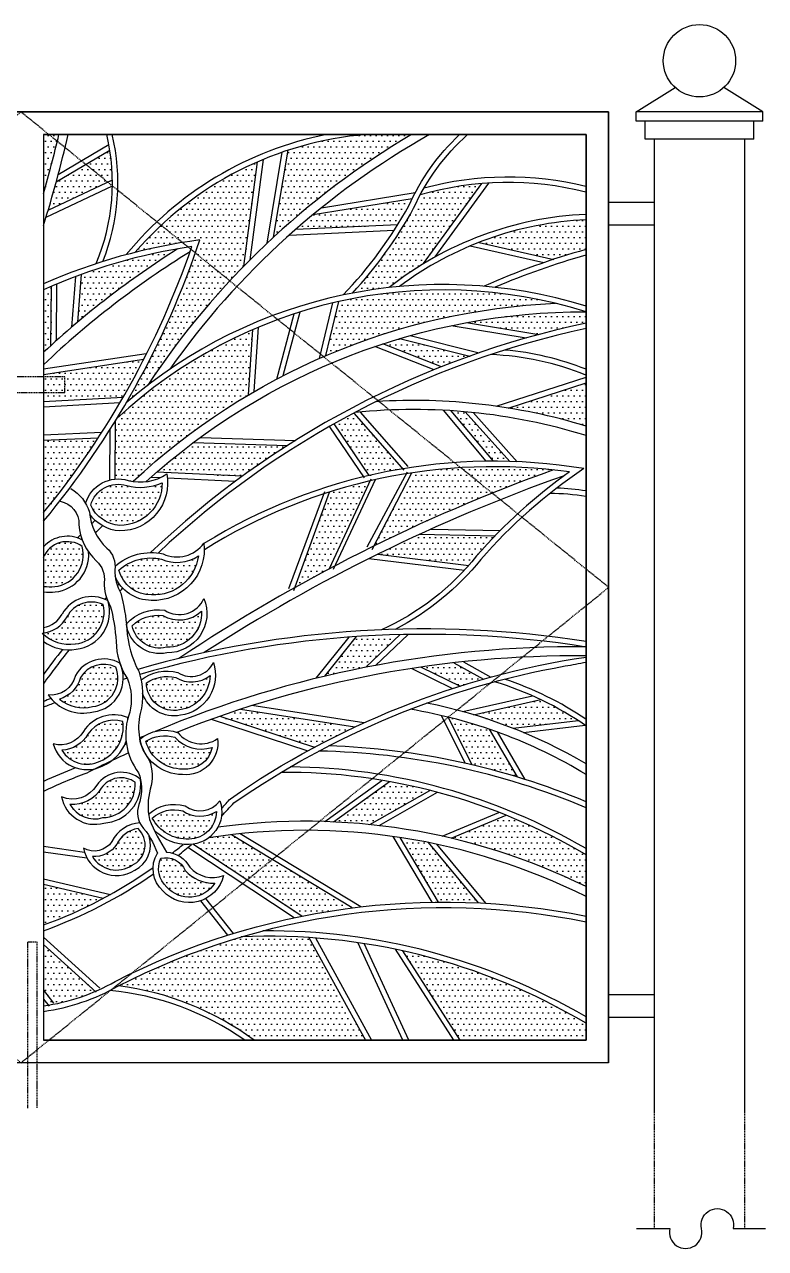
# Model space of a CAD drawing. Extents: x -51224 to -13975, y -20628 to 9094.
# Drawn here: x -43263 to -42444, y -17197 to -15845 of the extents above; entities that cross this region are included whole.
import ezdxf

# ---------------------------------------------------------------- set-up
doc = ezdxf.new("R2010")
doc.units = 0
doc.header["$LTSCALE"] = 5
doc.header["$MEASUREMENT"] = 0
doc.linetypes.add('HIDDEN', pattern=[0.375, 0.25, -0.125])
doc.layers.get('0').update_dxf_attribs({"linetype": 'CONTINUOUS'})
for name, color, linetype in [('0-MISC', 2, 'CONTINUOUS'), ('0-T_BLOCK', 7, 'CONTINUOUS'), ('5', 5, 'CONTINUOUS'), ('GRILLES', 1, 'CONTINUOUS')]:
    doc.layers.add(name, color=color, linetype=linetype)
pattern_1 = [(0, (-27508.493, -23273.97), (3.125, 6.25), [0, -6.25])]

msp = doc.modelspace()

# ---------------------------------------------------------------- hatches: boundary and pattern name
at = {"layer": 'GRILLES'}
h = msp.add_hatch(dxfattribs=at)
h.set_pattern_fill('DOTS', color=2, scale=100, style=0)
h.set_pattern_definition(pattern_1)
h.paths.add_polyline_path([(-43227.6, -16019, -0.005851), (-43236.5, -16050.2), (-43170.9, -16019.2), (-43195, -15999.7)])
h.paths.add_polyline_path([(-43170.9, -16019.2), (-43165.6, -16016.7, 0.035842), (-43168.5, -15984), (-43195, -15999.7)])
h.paths.add_polyline_path([(-43241.7, -16032.2, 0.01089), (-43226.5, -15974.2), (-43235.7, -15966.7), (-43241.7, -15966.7)])
h.paths.add_polyline_path([(-43226.5, -15974.2, 0.0014), (-43224.7, -15966.7), (-43235.7, -15966.7)])
h = msp.add_hatch(dxfattribs=at)
h.set_pattern_fill('DOTS', color=2, scale=100, style=0)
h.set_pattern_definition(pattern_1)
h.paths.add_polyline_path([(-42835.1, -15966.7), (-42884.9, -15966.7, 0.058953), (-42971.4, -15984), (-42987.4, -16079.8, -0.053371)])
h = msp.add_hatch(dxfattribs=at)
h.set_pattern_fill('DOTS', color=2, scale=100, style=0)
h.set_pattern_definition(pattern_1)
h.paths.add_polyline_path([(-43005.1, -15996.8, 0.085613), (-43111.8, -16066.9), (-43088.3, -16085.9, -0.007701), (-43068.9, -16083, -0.003971), (-43073.9, -16097.5), (-43035.9, -16128.3, -0.006314), (-43020.4, -16112)])
h.paths.add_polyline_path([(-43088.3, -16085.9), (-43111.8, -16066.9, 0.027424), (-43140.2, -16096.7, -0.02085)])
h.paths.add_polyline_path([(-43035.9, -16128.3), (-43073.9, -16097.5, -0.047244), (-43150.3, -16262.9, -0.014476), (-43126.4, -16243.3, -0.041138)])
h = msp.add_hatch(dxfattribs=at)
h.set_pattern_fill('DOTS', color=2, scale=100, style=0)
h.set_pattern_definition(pattern_1)
h.paths.add_polyline_path([(-42900.4, -16141.8, -0.019237), (-42859.7, -16135.6, -0.030563), (-42821.6, -16109.2), (-42757.4, -16020.8, 0.049039), (-42825.4, -16033.2, 0.017231), (-42832.7, -16048.1, -0.060734)])
h.paths.add_polyline_path([(-42760.2, -16085.7), (-42677.8, -16104.5, -0.011966), (-42642.1, -16093.7), (-42642.1, -16060.8, 0.081292)])
h = msp.add_hatch(dxfattribs=at)
h.set_pattern_fill('DOTS', color=2, scale=100, style=0)
h.set_pattern_definition(pattern_1)
h.paths.add_polyline_path([(-42943.8, -16055, 0.007107), (-42962.8, -16071.3), (-42850.1, -16066, 0.012671), (-42838, -16045.4, -0.008959), (-42834.3, -16037.4)])
h = msp.add_hatch(dxfattribs=at)
h.set_pattern_fill('DOTS', color=2, scale=100, style=0)
h.set_pattern_definition(pattern_1)
h.paths.add_polyline_path([(-43093.5, -16092.9, 0.043778), (-43199.9, -16121.2), (-43204, -16173.7, -0.034008)])
h.paths.add_polyline_path([(-43233, -16134.3, 0.003737), (-43241.7, -16138), (-43241.7, -16207.1, -0.002755), (-43233.5, -16199.6)])
h = msp.add_hatch(dxfattribs=at)
h.set_pattern_fill('DOTS', color=2, scale=100, style=0)
h.set_pattern_definition(pattern_1)
h.paths.add_polyline_path([(-42915.2, -16151), (-42929.8, -16210.8, -0.089837), (-42676, -16153, 0.114538)])
h = msp.add_hatch(dxfattribs=at)
h.set_pattern_fill('DOTS', color=2, scale=100, style=0)
h.set_pattern_definition(pattern_1)
h.paths.add_polyline_path([(-43022.1, -16344, -0.014987), (-42972.5, -16310.2), (-43076.1, -16306.8, 0.018064), (-43116.6, -16339.6)])
h.paths.add_polyline_path([(-42848.1, -16192, 0.006749), (-42866.7, -16197.8), (-42801.7, -16223, -0.008336), (-42770.5, -16211.3)])
h.paths.add_polyline_path([(-42642.1, -16174.9), (-42642.1, -16162.4, 0.000168), (-42642.4, -16162.3, 0.046108), (-42774.4, -16174.3), (-42694.4, -16187.5, -0.013419)])
h = msp.add_hatch(dxfattribs=at)
h.set_pattern_fill('DOTS', color=2, scale=100, style=0)
h.set_pattern_definition(pattern_1)
h.paths.add_polyline_path([(-43160.7, -16280.3, -0.000709), (-43162.1, -16282.6), (-43162.6, -16347, -0.096898), (-43148.1, -16348.5, 0.027107), (-43142.6, -16349.6, -0.054728), (-43015.1, -16254), (-43010.3, -16181.8, 0.085601)])
h = msp.add_hatch(dxfattribs=at)
h.set_pattern_fill('DOTS', color=2, scale=100, style=0)
h.set_pattern_definition(pattern_1)
h.paths.add_polyline_path([(-43153.6, -16256.6, 0.0124), (-43130.8, -16214.8), (-43241.7, -16231.6), (-43241.7, -16261.5)])
h = msp.add_hatch(dxfattribs=at)
h.set_pattern_fill('DOTS', color=2, scale=100, style=0)
h.set_pattern_definition(pattern_1)
h.paths.add_polyline_path([(-42775.8, -16272.8, 0.006192), (-42791.7, -16271.6), (-42744.9, -16327.4, -0.007563), (-42726.5, -16327.6)])
h.paths.add_polyline_path([(-42642.1, -16241), (-42728.1, -16268.7, -0.033925), (-42642.1, -16288.6)])
h = msp.add_hatch(dxfattribs=at)
h.set_pattern_fill('DOTS', color=2, scale=100, style=0)
h.set_pattern_definition(pattern_1)
h.paths.add_polyline_path([(-42898.6, -16274.2, 0.006312), (-42920.7, -16286.2), (-42882.2, -16343.2, -0.015699), (-42844.7, -16335.7)])
h = msp.add_hatch(dxfattribs=at)
h.set_pattern_fill('DOTS', color=2, scale=100, style=0)
h.set_pattern_definition(pattern_1)
h.paths.add_polyline_path([(-43241.7, -16384.2, 0.026658), (-43181.3, -16301.6), (-43241.7, -16304.3)])
h = msp.add_hatch(dxfattribs=at)
h.set_pattern_fill('DOTS', color=2, scale=100, style=0)
h.set_pattern_definition(pattern_1)
h.paths.add_polyline_path([(-42963.9, -16466.8, -0.005751), (-42925.5, -16446), (-42880.7, -16349, 0.019348), (-42925.8, -16361.4)])
h.paths.add_polyline_path([(-42745.8, -16362.7), (-42780.8, -16334.5, 0.022382), (-42834.5, -16340.2), (-42876.7, -16421.1, -0.0189)])
h.paths.add_polyline_path([(-42780.8, -16334.5), (-42745.8, -16362.7, -0.009565), (-42678, -16337, 0.042649)])
h = msp.add_hatch(dxfattribs=at)
h.set_pattern_fill('DOTS', scale=100, style=0)
h.set_pattern_definition(pattern_1)
h.paths.add_polyline_path([(-43105.9, -16532.9, 0.442508), (-43067.2, -16493, -0.33145), (-43109.9, -16497.8, 0.226597), (-43143.8, -16509, 0.426582)])
h.paths.add_polyline_path([(-43122.5, -16475.1, 0.38732), (-43070.5, -16431.9, -0.256991), (-43111.5, -16435.5, 0.238603), (-43158.5, -16447.6, 0.343085)])
h.paths.add_polyline_path([(-43110.7, -16351.1, -0.175458), (-43149.8, -16354.2, 0.418152), (-43189.6, -16375.8, 0.279623), (-43157.4, -16398.3, 0.417538)])
h = msp.add_hatch(dxfattribs=at)
h.set_pattern_fill('DOTS', color=2, scale=100, style=0)
h.set_pattern_definition(pattern_1)
h.paths.add_polyline_path([(-42771.7, -16442.4, 0.01182), (-42763, -16432, -0.01295), (-42742.6, -16409.9), (-42826.1, -16408.1, 0.006775), (-42872.2, -16430)])
h = msp.add_hatch(dxfattribs=at)
h.set_pattern_fill('DOTS', scale=100, style=0)
h.set_pattern_definition(pattern_1)
h.paths.add_polyline_path([(-43162, -16554.8, 0.39265), (-43200.9, -16566.3, -0.260347), (-43224.2, -16590.2, 0.23301), (-43187.6, -16598.4, 0.495449)])
h.paths.add_polyline_path([(-43175.9, -16485.5, 0.391824), (-43215.9, -16499.1, -0.230934), (-43241.7, -16517.2), (-43241.7, -16518.8, 0.229251), (-43206.6, -16529.1, 0.456924)])
h.paths.add_polyline_path([(-43199.1, -16421.6, 0.472771), (-43241.7, -16433.1), (-43241.7, -16465.6, 0.059623), (-43229.4, -16465.8, 0.461066)])
h = msp.add_hatch(dxfattribs=at)
h.set_pattern_fill('DOTS', color=2, scale=100, style=0)
h.set_pattern_definition(pattern_1)
h.paths.add_polyline_path([(-42930.9, -16564.8, -0.009611), (-42885.6, -16555), (-42847.6, -16518.9, 0.010563), (-42895.9, -16521.1)])
h.paths.add_polyline_path([(-43024.2, -16601.4, 0.00505), (-43047, -16609.1), (-42942.4, -16643.3, -0.013363), (-42897.7, -16621)])
h.paths.add_polyline_path([(-42788.1, -16550, 0.007606), (-42824.2, -16554.7), (-42781.4, -16575.8, -0.007251), (-42755.4, -16568.1)])
h = msp.add_hatch(dxfattribs=at)
h.set_pattern_fill('DOTS', scale=100, style=0)
h.set_pattern_definition(pattern_1)
h.paths.add_polyline_path([(-43178, -16688.5, -0.283595), (-43212.5, -16706.4, 0.353449), (-43176.1, -16721, 0.418172), (-43140.3, -16682, 0.420371)])
h.paths.add_polyline_path([(-43096.6, -16632.3, 0.228285), (-43128.7, -16636.7, 0.339354), (-43087.8, -16667.4, 0.393018), (-43055.5, -16643.4, -0.301065)])
h.paths.add_polyline_path([(-43221.6, -16646.5, 0.39085), (-43179.2, -16658.5, 0.3487), (-43154.1, -16614.8, 0.326721), (-43192.6, -16628.9, -0.251251)])
h.paths.add_polyline_path([(-43091.3, -16602, 0.373248), (-43057.7, -16563.9, -0.320781), (-43095.6, -16566.2, 0.200376), (-43128.1, -16572, 0.475515)])
h = msp.add_hatch(dxfattribs=at)
h.set_pattern_fill('DOTS', color=2, scale=100, style=0)
h.set_pattern_definition(pattern_1)
h.paths.add_polyline_path([(-42794.4, -16610), (-42794.4, -16610.1), (-42768.2, -16662.7, -0.016097), (-42718.2, -16676.1), (-42749.2, -16623.3, 0.021407)])
h.paths.add_polyline_path([(-42766.4, -16607.3, -0.020634), (-42722.7, -16622.3), (-42650.8, -16613.8, 0.032958), (-42692.2, -16590.7)])
h = msp.add_hatch(dxfattribs=at)
h.set_pattern_fill('DOTS', color=2, scale=100, style=0)
h.set_pattern_definition(pattern_1)
h.paths.add_polyline_path([(-42988.9, -16767.2), (-43016.9, -16789.9), (-42956.4, -16829.9, -0.017705), (-42900.7, -16820.7)])
h.paths.add_polyline_path([(-43034.1, -16739.8, 0.009155), (-43059.2, -16743.3, -0.132907), (-43076.8, -16750.3), (-43016.9, -16789.9), (-42988.9, -16767.2)])
h.paths.add_polyline_path([(-42814.7, -16690.9, 0.017594), (-42859.5, -16681.2), (-42921.2, -16725.7, -0.014357), (-42880.9, -16728.7)])
h.paths.add_polyline_path([(-42816.6, -16748.4, 0.011355), (-42847.7, -16743), (-42805.2, -16814.2, -0.01372), (-42761.5, -16815.1)])
h.paths.add_polyline_path([(-42730.4, -16718.4), (-42791.2, -16743.7, -0.056427), (-42642.1, -16797.1), (-42642.1, -16762.2, 0.03796)])
h = msp.add_hatch(dxfattribs=at)
h.set_pattern_fill('DOTS', scale=100, style=0)
h.set_pattern_definition(pattern_1)
h.paths.add_polyline_path([(-43112.1, -16765.7, 0.332111), (-43105.3, -16797.8, 0.501929), (-43052.5, -16793.2, -0.234383), (-43085.1, -16779.2, 0.34689)])
h.paths.add_polyline_path([(-43143.9, -16773.6, 0.53355), (-43137.3, -16733, 0.246148), (-43160.9, -16750.3, -0.274357), (-43187.8, -16763.9, 0.426612)])
h.paths.add_polyline_path([(-43080.9, -16744.6, 0.413856), (-43050.7, -16714.2, -0.30026), (-43087.9, -16713.5, 0.251352), (-43121.5, -16721.5, 0.293768)])
h = msp.add_hatch(dxfattribs=at)
h.set_pattern_fill('DOTS', color=2, scale=100, style=0)
h.set_pattern_definition(pattern_1)
h.paths.add_polyline_path([(-43175.7, -16810), (-43241.7, -16794.5), (-43241.7, -16839.5, 0.035044)])
h.paths.add_polyline_path([(-43241.7, -16861.2), (-43241.7, -16921.3), (-43236.6, -16928.1, 0.061365), (-43184.4, -16912.8)])
h = msp.add_hatch(dxfattribs=at)
h.set_pattern_fill('DOTS', color=2, scale=100, style=0)
h.set_pattern_definition(pattern_1)
h.paths.add_polyline_path([(-43009, -16966.7), (-42886, -16966.7), (-42948.4, -16853.4, 0.027241), (-43023.2, -16852.6, 0.046261), (-43158.8, -16906.8, -0.127841)])
h.paths.add_polyline_path([(-42844.5, -16868.1), (-42781.1, -16966.7), (-42642.1, -16966.7), (-42642.1, -16948, 0.07966)])

# ---------------------------------------------------------------- linework, layer by layer
at = {"color": 3}
for p, q in [((-42617.1, -15941.7, 0), (-43916.3, -15941.7, 0)), ((-42617.1, -16991.7, 0), (-42617.1, -15941.7, 0)), ((-43241.7, -15966.7, 0), (-42642.1, -15966.7, 0)), ((-42566.6, -16041.7, 0), (-42616.6, -16041.7, 0)), ((-42566.6, -16066.7, 0), (-42616.6, -16066.7, 0)), ((-42642.1, -16966.7, 0), (-43241.7, -16966.7, 0)), ((-42617.1, -16991.7, 0), (-43916.3, -16991.7, 0))]:
    msp.add_line(p, q, dxfattribs=at)
for p, q in [((-42586.6, -15951.7, 0), (-42586.6, -15941.7, 0)), ((-42446.6, -15941.7, 0), (-42586.6, -15941.7, 0)), ((-42446.6, -15951.7, 0), (-42446.6, -15941.7, 0)), ((-42446.6, -15951.7, 0), (-42586.6, -15951.7, 0)), ((-42576.6, -15971.7, 0), (-42576.6, -15951.7, 0)), ((-42456.6, -15971.7, 0), (-42456.6, -15951.7, 0)), ((-42456.6, -15971.7, 0), (-42576.6, -15971.7, 0)), ((-42566.6, -17041.7, 0), (-42566.6, -15971.7, 0)), ((-42466.6, -17041.7, 0), (-42466.6, -15971.7, 0))]:
    msp.add_line(p, q)
at = {"color": 3, "elevation": 0}
for points in [[(-43916.3, -15941.7), (-42617.1, -15941.7), (-42617.1, -16991.7), (-43916.3, -16991.7)], [(-42642.1, -15966.7), (-43241.7, -15966.7), (-43241.7, -16966.7), (-42642.1, -16966.7)]]:
    msp.add_lwpolyline(points, close=True, dxfattribs=at)
for points in [[(-43241.7, -15966.7), (-42642.1, -15966.7), (-42642.1, -16966.7), (-43241.7, -16966.7)], [(-43241.7, -15966.7), (-42642.1, -15966.7)], [(-42642.1, -16966.7), (-43241.7, -16966.7)]]:
    msp.add_lwpolyline(points, dxfattribs=at)
msp.add_circle((-42516.7, -15885.1, 0), 40)
at = {"layer": '0-MISC', "color": 8, "elevation": 0}
msp.add_lwpolyline([(-42586.3, -17174.8), (-42549.6, -17174.8, 1.253566), (-42514.5, -17174.8, -1.253566), (-42479.4, -17174.8), (-42443.7, -17174.8)], format="xyb", dxfattribs=at)
at = {"layer": '0-T_BLOCK'}
for p, q in [((-42586.8, -15941.7, 0), (-42543.4, -15914.8, 0)), ((-42446.6, -15941.7, 0), (-42489.9, -15914.8, 0))]:
    msp.add_line(p, q, dxfattribs=at)
at = {"layer": '5', "color": 3}
for p, q in [((-42566.1, -16916.8, 0), (-42616.1, -16916.8, 0)), ((-42566.1, -16941.8, 0), (-42616.1, -16941.8, 0))]:
    msp.add_line(p, q, dxfattribs=at)
at = {"layer": 'GRILLES'}
for p, q in [((-43227.6, -16019, 0), (-43168.5, -15984, 0)), ((-43225.4, -16010.7, 0), (-43169.6, -15977.7, 0)), ((-42994.6, -16086.6, 0), (-42977.9, -15986.2, 0)), ((-42987.4, -16079.8, 0), (-42971.4, -15984, 0)), ((-43020.4, -16112, 0), (-43005.1, -15996.8, 0)), ((-43013.4, -16104.9, 0), (-42998.7, -15994.1, 0)), ((-43236.5, -16050.2, 0), (-43165.6, -16016.7, 0)), ((-43238.9, -16057.9, 0), (-43165.6, -16023.4, 0)), ((-42934.5, -16047.5, 0), (-42830.9, -16030.8, 0)), ((-42821.6, -16109.2, 0), (-42757.4, -16020.8, 0)), ((-42808.8, -16101.8, 0), (-42749.6, -16020.3, 0)), ((-42943.8, -16055, 0), (-42834.3, -16037.4, 0)), ((-42962.8, -16071.3, 0), (-42850.1, -16066, 0)), ((-42970, -16077.6, 0), (-42854, -16072.2, 0)), ((-42770, -16089.7, 0), (-42688.8, -16108.1, 0)), ((-42760.2, -16085.7, 0), (-42677.8, -16104.5, 0)), ((-43210.4, -16179.2, 0), (-43206.1, -16123.5, 0)), ((-43204, -16173.7, 0), (-43199.9, -16121.2, 0)), ((-43233.5, -16199.6, 0), (-43233, -16134.3, 0)), ((-43227.5, -16194.1, 0), (-43227, -16131.7, 0)), ((-42936.7, -16213.8, 0), (-42921.8, -16152.5, 0)), ((-42929.8, -16210.8, 0), (-42915.2, -16151, 0)), ((-42983.9, -16236.6, 0), (-42964.8, -16164.6, 0)), ((-42976.7, -16232.8, 0), (-42958, -16162.4, 0)), ((-43008.9, -16250.3, 0), (-43004.1, -16179.2, 0)), ((-42791.3, -16177.6, 0), (-42708.1, -16191.3, 0)), ((-42774.4, -16174.3, 0), (-42694.4, -16187.5, 0)), ((-43015.1, -16254, 0), (-43010.3, -16181.8, 0)), ((-42848.1, -16192, 0), (-42770.5, -16211.3, 0)), ((-42836.6, -16188.7, 0), (-42760.1, -16207.6, 0)), ((-42809.9, -16226.3, 0), (-42875.6, -16200.8, 0)), ((-42801.7, -16223, 0), (-42866.7, -16197.8, 0)), ((-43241.7, -16225.5, 0), (-43128.2, -16208.3, 0)), ((-43241.7, -16231.6, 0), (-43130.8, -16214.8, 0)), ((-42741.5, -16266.7, 0), (-42642.1, -16234.7, 0)), ((-42728.1, -16268.7, 0), (-42642.1, -16241, 0)), ((-43241.7, -16261.5, 0), (-43153.6, -16256.6, 0)), ((-43241.7, -16267.5, 0), (-43157, -16262.5, 0)), ((-42898.6, -16274.2, 0), (-42843.5, -16337.1, 0)), ((-42891.6, -16273.1, 0), (-42839, -16333.2, 0)), ((-42799.9, -16271.1, 0), (-42752.7, -16327.4, 0)), ((-42791.7, -16271.6, 0), (-42744.9, -16327.4, 0)), ((-42726.5, -16327.6, 0), (-42775.8, -16272.8, 0)), ((-42718.2, -16327.9, 0), (-42767, -16273.6, 0)), ((-43162.6, -16347.4, 0), (-43162.1, -16282.6, 0)), ((-42920.8, -16286, 0), (-42882.2, -16343.2, 0)), ((-43241.7, -16298.3, 0), (-43177.3, -16295.4, 0)), ((-43241.7, -16304.3, 0), (-43181.3, -16301.6, 0)), ((-43168.6, -16348.1, 0), (-43168.2, -16292.4, 0)), ((-43068.4, -16301.1, 0), (-42963.4, -16304.5, 0)), ((-42925.8, -16289.4, 0), (-42887.4, -16345.6, 0)), ((-43076.1, -16306.8, 0), (-42972.5, -16310.2, 0)), ((-43022.1, -16344, 0), (-43116.6, -16339.6, 0)), ((-42883.9, -16421.9, 0), (-42839.5, -16339.1, 0)), ((-42878.6, -16424.8, 0), (-42834.5, -16340.2, 0)), ((-43113.2, -16345.7, 0), (-43123, -16345.3, 0)), ((-43029.8, -16349.7, 0), (-43104.9, -16346.1, 0)), ((-42925.5, -16446, 0), (-42879.7, -16346.9, 0)), ((-42921.3, -16446.5, 0), (-42874.7, -16347.7, 0)), ((-42970.7, -16468, 0), (-42930.8, -16361, 0)), ((-42965.1, -16470.1, 0), (-42925.8, -16361.4, 0)), ((-42826.1, -16408.1, 0), (-42742.6, -16409.9, 0)), ((-42813.5, -16402.4, 0), (-42736.9, -16404, 0)), ((-42882, -16434.9, 0), (-42776.6, -16447.8, 0)), ((-42872.2, -16430, 0), (-42771.7, -16442.4, 0)), ((-42940.5, -16567.1, 0), (-42904.1, -16521.7, 0)), ((-42930.9, -16564.8, 0), (-42895.9, -16521.1, 0)), ((-42885.6, -16555, 0), (-42847.6, -16518.9, 0)), ((-42874.7, -16552.9, 0), (-42838.7, -16518.8, 0)), ((-42834.6, -16556.2, 0), (-42789.6, -16578.4, 0)), ((-42824.2, -16554.7, 0), (-42781.4, -16575.8, 0)), ((-42788.1, -16550, 0), (-42755.4, -16568.1, 0)), ((-42777.7, -16548.9, 0), (-42747.2, -16565.8, 0)), ((-42887.8, -16616.4, 0), (-43011.4, -16597.3, 0)), ((-42778.4, -16603.8, 0), (-42701.2, -16586.5, 0)), ((-42766.4, -16607.3, 0), (-42692.2, -16590.7, 0)), ((-43056.3, -16612.4, 0), (-42949.6, -16647.2, 0)), ((-43047, -16609.1, 0), (-42942.4, -16643.3, 0)), ((-42897.7, -16621, 0), (-43024.2, -16601.4, 0)), ((-42802.1, -16608.2, 0), (-42775.8, -16661, 0)), ((-42794.5, -16610, 0), (-42768.2, -16662.7, 0)), ((-42749.2, -16623.3, 0), (-42718.2, -16676.1, 0)), ((-42722.7, -16622.3, 0), (-42650.8, -16613.8, 0)), ((-42711.1, -16627, 0), (-42643.1, -16619, 0)), ((-42740.4, -16626.3, 0), (-42709.6, -16678.8, 0)), ((-42930.9, -16725.3, 0), (-42867.7, -16679.8, 0)), ((-42921.2, -16725.7, 0), (-42859.5, -16681.2, 0)), ((-42880.9, -16728.7, 0), (-42814.7, -16690.9, 0)), ((-42870.7, -16729.8, 0), (-42806.4, -16693, 0)), ((-42801.3, -16741.4, 0), (-42738.4, -16715.3, 0)), ((-42791.2, -16743.7, 0), (-42730.4, -16718.4, 0)), ((-42900.7, -16820.7, 0), (-43034.1, -16739.8, 0)), ((-42891.1, -16819.5, 0), (-43024.3, -16738.8, 0)), ((-42812.1, -16814.3, 0), (-42855.3, -16741.8, 0)), ((-42805.2, -16814.2, 0), (-42847.7, -16743, 0)), ((-43241.7, -16752.5, 0), (-43196.5, -16759.1, 0)), ((-43241.7, -16758.6, 0), (-43193.8, -16765.5, 0)), ((-42964.7, -16831.6, 0), (-43082.3, -16753.9, 0)), ((-42956.4, -16829.9, 0), (-43076.8, -16750.3, 0)), ((-42816.6, -16748.4, 0), (-42761.5, -16815.1, 0)), ((-42807.2, -16750.4, 0), (-42753.3, -16815.5, 0)), ((-43241.7, -16788.4, 0), (-43167.8, -16805.7, 0)), ((-43241.7, -16794.5, 0), (-43175.7, -16810, 0)), ((-43037.9, -16850.9, 0), (-43067.9, -16812.7, 0)), ((-43031.8, -16849, 0), (-43062.2, -16810.2, 0)), ((-43241.7, -16853.1, 0), (-43179.4, -16909.3, 0)), ((-42948.4, -16853.4, 0), (-42886, -16966.7, 0)), ((-42941.3, -16853.9, 0), (-42879.2, -16966.7, 0)), ((-43241.7, -16861.2, 0), (-43183.4, -16913.7, 0)), ((-42844.7, -16966.7, 0), (-42894.3, -16859, 0)), ((-42838.1, -16966.7, 0), (-42887.3, -16860.1, 0)), ((-42788.2, -16966.7, 0), (-42852.8, -16866.3, 0)), ((-42781.1, -16966.7, 0), (-42844.5, -16868.1, 0)), ((-43241.7, -16911.4, 0), (-43230.9, -16925.7, 0)), ((-43241.7, -16921.3, 0), (-43235.7, -16929.3, 0))]:
    msp.add_line(p, q, dxfattribs=at)
at = {"layer": 'GRILLES', "linetype": 'HIDDEN'}
for p, q in [((-42566.6, -17174.8, 0), (-42566.6, -17041.7, 0)), ((-42466.6, -17174.8, 0), (-42466.6, -17041.7, 0))]:
    msp.add_line(p, q, dxfattribs=at)
at = {"layer": 'GRILLES', "linetype": 'HIDDEN', "elevation": 0}
for points in [[(-43266.7, -15941.7), (-43916.3, -16466.7), (-43266.7, -16991.7), (-42617.1, -16466.7)], [(-43315.9, -16251.4), (-43218.2, -16251.4), (-43218.2, -16234.3), (-43315.9, -16234.3)]]:
    msp.add_lwpolyline(points, close=True, dxfattribs=at)
at = {"layer": 'GRILLES', "elevation": 0}
for points in [[(-42910.6, -16143.8, 0.065082), (-42838, -16045.4, -0.099356), (-42781.9, -15966.7)], [(-42900.4, -16141.8, 0.060734), (-42832.7, -16048.1, -0.106475), (-42773, -15966.7)], [(-43241.7, -16393.6, 0.092746), (-43068.9, -16083)], [(-43068.9, -16083, 0.070867), (-43241.7, -16131.5, 0.070867)], [(-43241.7, -16384.2, 0.088288), (-43077.8, -16090.3, 0.088288)], [(-43077.8, -16090.3, 0.068054), (-43241.7, -16138)], [(-43093.5, -16092.9, 0.046538), (-43241.7, -16207.1)], [(-43079.8, -16096.1, 0.051385), (-43241.7, -16220.8, 0.049114)], [(-43142.6, -16349.6, -0.178909), (-42676, -16153)], [(-43128.2, -16349.9, -0.18707), (-42642.4, -16162.3, -0.18707)], [(-43195.3, -16373.8, -0.414967), (-43148.1, -16348.5, 0.218355), (-43105.6, -16341.5, -0.473511), (-43157.6, -16404.3, -0.226882), (-43190.7, -16386, -0.226882)], [(-42660.2, -16339.1, 0.059827), (-42763, -16432, -0.118039), (-42868.1, -16513.6, -0.112657)], [(-42644.4, -16335.6, 0.066298), (-42758.4, -16435.9, -0.105941), (-42853.2, -16513.1, -0.105941)], [(-43211.5, -16357.6, -0.186863), (-43190.9, -16383.7, 0.1907), (-43171.7, -16423.4, -0.252134), (-43163, -16447.4, 0.139232), (-43156.3, -16473.1, -0.045981), (-43149.7, -16512.5, 0.111), (-43136.5, -16559.4, -0.144561), (-43134.8, -16606, 0.22353), (-43125, -16657.5, -0.165363), (-43123.7, -16689.4, 0.118044), (-43124.8, -16722.9, 0.038262), (-43105.9, -16759.2, -0.597142)], [(-43223.3, -16371.6, -0.378866), (-43202.7, -16397.6, 0.1907), (-43183.4, -16437.4, -0.252134), (-43174.7, -16461.4, 0.139232), (-43168, -16487, -0.045981), (-43161.5, -16526.5, 0.140758), (-43149.1, -16567.6, -0.155026), (-43146.4, -16604.6, 0.256829), (-43136.8, -16671.4, -0.165363), (-43135.4, -16703.3, 0.232015), (-43134, -16729.4, -0.095663), (-43115.9, -16760.2, -0.095663)], [(-43162.7, -16443.3, -0.242831), (-43109.6, -16429.8, 0.358992), (-43064.5, -16417.8, -0.464995), (-43122.6, -16481.1, -0.308457), (-43162.7, -16454.1, -0.308457)], [(-42643, -16532.4, 0.101485), (-43118.2, -16625.7, 0.101485)], [(-42642.1, -16542.4, 0.097132), (-43094.4, -16626.8, 0.097132)], [(-43044.9, -16710.6, 0.006895), (-43035.2, -16700.1, -0.114672), (-42642.1, -16543.6)], [(-43134, -16568.9, -0.001256), (-43134, -16568.8, -0.223258), (-43093.2, -16560.6, 0.465813), (-43054, -16549.5, -0.46848), (-43090.3, -16608, -0.379396), (-43132.3, -16583.5)], [(-43045.1, -16719.4, 0.009677), (-43031.3, -16704.7, -0.107881), (-42665.1, -16553.5)], [(-43148.6, -16611.7, 0.007544), (-43148.9, -16610.3, 0.353852), (-43197.7, -16625.7, -0.336315), (-43231, -16639.6, 0.473401), (-43176.8, -16664, 0.212957), (-43150.5, -16636.7, 0.212957)], [(-43150.1, -16639.6, 0.000437), (-43152, -16640.5)], [(-43131.6, -16631.4, 0.000922), (-43135.6, -16633.2)], [(-43147.9, -16649.6, 0.010705), (-43194, -16671.7, 0.019673), (-43241.7, -16692)], [(-43206.5, -16665.9, 0.014303), (-43241.7, -16681)], [(-43125.7, -16717.2, -0.260156), (-43085.3, -16708, 0.410248), (-43046.7, -16702.5, -0.512348), (-43080.7, -16750.6, -0.222218), (-43119.3, -16734.9, -0.452913)], [(-43135.3, -16726.8, 0.001802), (-43135.4, -16726.7, 0.263581), (-43166.1, -16747.3, -0.398737), (-43197.6, -16754.8, 0.531899), (-43141, -16778.9, 0.378279), (-43125, -16741.4, 0.378279)], [(-43105.9, -16759.2, -0.271977), (-43080.1, -16775.8, 0.311183), (-43042.7, -16785, -0.601436), (-43109.6, -16802.1, -0.357858), (-43115.9, -16760.2)], [(-43099.5, -16760.2, 0.007482), (-43087.4, -16750.5, 0.007482)], [(-43093, -16762.7, 0.009191), (-43078.2, -16750.5, 0.009191)], [(-43112.1, -16765.7, -0.34689), (-43085.1, -16779.2, 0.234383), (-43052.5, -16793.2, -0.501929), (-43105.3, -16797.8, -0.332111), (-43112.1, -16765.7, -0.332111)], [(-43241.7, -16839.5, 0.066462), (-43120.6, -16776, 0.066462)], [(-43241.7, -16845.9, 0.065758), (-43120.1, -16783, 0.065758)], [(-43241.7, -16928.8, 0.095032), (-43162.4, -16901.8, -0.169526), (-42642.1, -16829.8, -0.169526)], [(-43241.7, -16934.9, 0.095809), (-43159.5, -16907.1, -0.169876), (-42642.1, -16836, -0.169876)]]:
    msp.add_lwpolyline(points, format="xyb", dxfattribs=at)
for points in [[(-43189.6, -16375.8, -0.418152), (-43149.8, -16354.2, 0.175458), (-43110.7, -16351.1, -0.417538), (-43157.4, -16398.3, -0.279623)], [(-43158.5, -16447.6, -0.238603), (-43111.5, -16435.5, 0.256991), (-43070.5, -16431.9, -0.38732), (-43122.5, -16475.1, -0.343085)], [(-43150.2, -16506.9, -0.251803), (-43107.8, -16492, 0.458485), (-43064.4, -16478.9, -0.537347), (-43105.3, -16538.9, -0.446147)], [(-43143.8, -16509, -0.226597), (-43109.9, -16497.8, 0.33145), (-43067.2, -16493, -0.442508), (-43105.9, -16532.9, -0.426582)], [(-43157.3, -16550.5, 0.418208), (-43206.5, -16564.1, -0.375782), (-43236.8, -16585.5, 0.303142), (-43186.6, -16604.3, 0.511006)], [(-43162, -16554.8, 0.39265), (-43200.9, -16566.3, -0.260347), (-43224.2, -16590.2, 0.23301), (-43187.6, -16598.4, 0.495449)], [(-43128.1, -16572, -0.200376), (-43095.6, -16566.2, 0.320781), (-43057.7, -16563.9, -0.373248), (-43091.3, -16602, -0.475515)], [(-43154.1, -16614.8, 0.326721), (-43192.6, -16628.9, -0.251251), (-43221.6, -16646.5, 0.39085), (-43179.2, -16658.5, 0.3487)], [(-43135.4, -16634.2, -0.265182), (-43093.1, -16627.2, 0.39236), (-43049.3, -16633.7, -0.481), (-43088.1, -16673.4, -0.361947)], [(-43128.7, -16636.7, -0.228285), (-43096.6, -16632.3, 0.301065), (-43055.5, -16643.4, -0.393018), (-43087.8, -16667.4, -0.339354)], [(-43134.5, -16678.9, 0.448313), (-43183, -16685.3, -0.375465), (-43221.8, -16698, 0.441065), (-43175.1, -16727, 0.431955)], [(-43140.3, -16682, 0.420371), (-43178, -16688.5, -0.283595), (-43212.5, -16706.4, 0.353449), (-43176.1, -16721, 0.418172)], [(-43121.5, -16721.5, -0.251352), (-43087.9, -16713.5, 0.30026), (-43050.7, -16714.2, -0.413856), (-43080.9, -16744.6, -0.293768), (-43121.5, -16721.5)], [(-43137.3, -16733, 0.246148), (-43160.9, -16750.3, -0.274357), (-43187.8, -16763.9, 0.426612), (-43143.9, -16773.6, 0.53355)]]:
    msp.add_lwpolyline(points, format="xyb", close=True, dxfattribs=at)
at = {"layer": 'GRILLES', "linetype": 'HIDDEN', "elevation": 0}
msp.add_lwpolyline([(-43259, -17041.7), (-43259, -16858.3), (-43249, -16858.3), (-43249, -17041.7)], dxfattribs=at)
at = {"layer": 'GRILLES'}
for centre, radius, start, end in [((-44563.4, -15654.3, 0), 1374.6, 344.0464, 346.8629), ((-44563.4, -15654.3, 0), 1384.6, 342.6576, 346.9595), ((-43394.9, -16020.3, 0), 229.3, 337.1882, 13.5023), ((-43394.9, -16020.3, 0), 235.3, 338.4301, 13.1518), ((-42855.2, -16341, 0), 381.5, 101.1312, 140.6696), ((-42855.2, -16341, 0), 375.5, 94.5367, 139.3943), ((-42383, -16734.5, 0), 891, 120.4908, 146.5448), ((-42383, -16734.5, 0), 881, 119.3675, 144.7331), ((-42728.3, -16372.6, 0), 359, 76.113, 105.0193), ((-42728.3, -16372.6, 0), 353, 75.8721, 105.9702), ((-42625.1, -16434.2, 0), 379.8, 92.5704, 128.1613), ((-42625.1, -16434.2, 0), 373.8, 92.6116, 126.6797), ((-42434.9, -16845.5, 0), 779.9, 105.4109, 114.2016), ((-42434.9, -16845.5, 0), 773.9, 105.5334, 113.4142), ((-42800, -16667.3, 0), 529, 72.6338, 132.9888), ((-42800, -16667.3, 0), 535, 72.8346, 130.9069), ((-42433.6, -17154.5, 0), 1001.6, 102.0162, 133.5244), ((-42433.6, -17154.5, 0), 995.6, 102.0897, 133.2038), ((-42758.2, -16515.3, 0), 311.8, 68.1455, 85.1281), ((-42758.2, -16515.3, 0), 305.8, 67.694, 87.9759), ((-42832.1, -16911.7, 0), 651.4, 73.0425, 93.697), ((-42832.1, -16911.7, 0), 641.4, 72.7699, 95.8644), ((-42744.1, -16937.1, 0), 609.7, 80.5875, 121.6916), ((-42039.6, -18122.5, 0), 1896.2, 109.675, 123.7147), ((-42744.1, -16937.1, 0), 603.7, 82.0181, 121.9992), ((-42039.6, -18122.5, 0), 1886.2, 109.3999, 122.8978), ((-42683.9, -16630.9, 0), 267.9, 81.0349, 89.6084), ((-42683.9, -16630.9, 0), 273.9, 81.2329, 88.0472), ((-42004.2, -17603.1, 0), 1690.7, 134.3836, 134.4837), ((-42643.3, -16882.5, 0), 730.2, 137.8675, 138.0909), ((-42004.2, -17603.1, 0), 1690.7, 135.0525, 135.2216), ((-42004.2, -17603.1, 0), 1680.7, 134.3726, 134.6106), ((-42643.3, -16882.5, 0), 720.2, 137.7873, 138.1166), ((-43215.6, -16444.8, 0), 28.6, 54.5066, 157.6015), ((-43215.6, -16444.8, 0), 34.6, 60.9567, 138.8749), ((-43233.1, -16430.7, 0), 35.3, 275.9943, 15.0056), ((-43233.1, -16430.7, 0), 41.3, 276.0094, 4.3), ((-42433.6, -17154.5, 0), 1001.6, 136.3241, 136.5), ((-43235, -16414.5, 0), 51.5, 262.5512, 276.1997), ((-43235, -16414.5, 0), 57.5, 263.332, 276.1891), ((-43188.6, -16513.9, 0), 37, 61.5115, 151.529), ((-42433.6, -17154.5, 0), 995.6, 136.3681, 136.6442), ((-43188.6, -16513.9, 0), 31, 65.9868, 151.5726), ((-43210.1, -16494, 0), 35.3, 275.7386, 13.9658), ((-43210.1, -16494, 0), 41.3, 276.0094, 17.9442), ((-42433.6, -17154.5, 0), 1001.6, 137.5127, 137.6581), ((-42433.6, -17154.5, 0), 995.6, 137.6726, 137.7056), ((-43247.3, -16481.7, 0), 36, 276.7487, 331.0794), ((-43247.3, -16481.7, 0), 30, 280.8997, 331.0345), ((-43213.5, -16487.7, 0), 41.9, 225.0754, 279.4395), ((-42820.2, -17662.5, 0), 1149.9, 81.0892, 106.0226), ((-43213.5, -16487.7, 0), 47.9, 234.002, 279.2092), ((-42820.2, -17662.5, 0), 1143.9, 81.0421, 105.9941), ((-42433.6, -17154.5, 0), 1001.6, 141.8022, 143.7875), ((-42433.6, -17154.5, 0), 995.6, 141.5699, 144.2618), ((-42898.6, -15246.3, 0), 1327.9, 280.1275, 281.1375), ((-42820.2, -17662.5, 0), 1149.9, 106.7984, 106.8698), ((-42820.2, -17662.5, 0), 1143.9, 106.7281, 106.9466), ((-42847.1, -16915.6, 0), 360, 55.2962, 73.2384), ((-42847.1, -16915.6, 0), 366, 55.9441, 71.7365), ((-42820.2, -17662.5, 0), 1149.9, 111.07, 111.5003), ((-42820.2, -17662.5, 0), 1143.9, 110.9319, 111.6187), ((-42926.6, -17143.8, 0), 559.9, 59.4633, 78.8244), ((-42926.6, -17143.8, 0), 549.9, 58.8467, 80.5549), ((-42952.2, -17447, 0), 799.6, 67.1804, 88.9482), ((-42952.2, -17447, 0), 805.6, 67.3598, 88.1765), ((-42974.1, -17321.1, 0), 656.1, 59.5997, 89.5547), ((-42974.1, -17321.1, 0), 650.1, 59.2889, 90.4461), ((-42952.4, -17428.9, 0), 703.9, 63.8437, 97.9035), ((-42952.4, -17428.9, 0), 693.9, 63.4375, 98.8554), ((-42992.5, -17539.3, 0), 687.3, 59.3511, 92.5623), ((-42992.5, -17539.3, 0), 693.3, 59.6444, 90.5652), ((-43199.3, -17225, 0), 320.8, 53.6143, 82.7657), ((-43199.3, -17225, 0), 314.8, 55.1235, 84.3657)]:
    msp.add_arc(centre, radius, start, end, dxfattribs=at)

doc.saveas('drawing.dxf')
